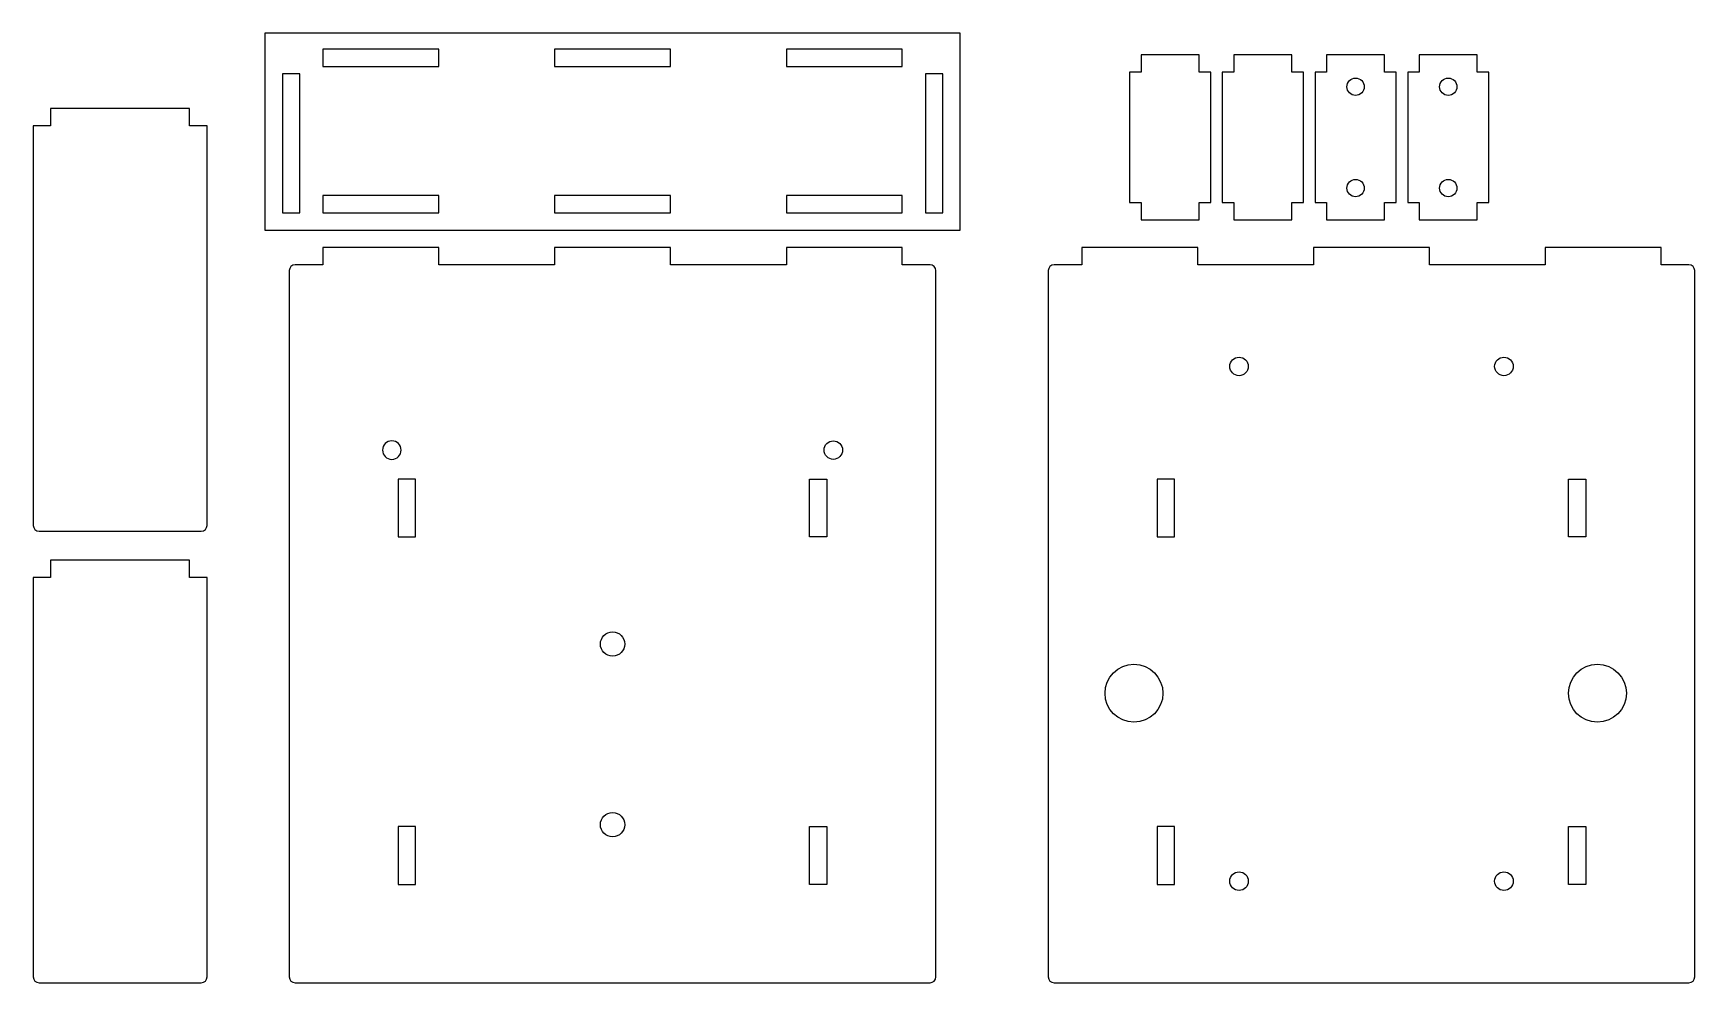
# Model space of a CAD drawing. Header units: millimetres. Extents: x -100 to 187, y 0 to 164.
import ezdxf

# ---------------------------------------------------------------- set-up
doc = ezdxf.new("R2010")
doc.units = ezdxf.units.MM
doc.layers.add('기본값', color=18, linetype='Continuous', true_color=0x000000)

msp = doc.modelspace()

# ---------------------------------------------------------------- linework, layer by layer
at = {"layer": '기본값'}
for points in [[(-60, 130), (60, 130), (60, 164), (-60, 164)], [(-50, 158.25), (-30, 158.25), (-30, 161.25), (-50, 161.25)], [(-10, 158.25), (10, 158.25), (10, 161.25), (-10, 161.25)], [(30, 158.25), (50, 158.25), (50, 161.25), (30, 161.25)], [(-57, 133), (-54, 133), (-54, 157), (-57, 157)], [(54, 133), (57, 133), (57, 157), (54, 157)], [(-50, 133), (-30, 133), (-30, 136), (-50, 136)], [(-10, 133), (10, 133), (10, 136), (-10, 136)], [(30, 133), (50, 133), (50, 136), (30, 136)], [(-37, 77), (-34, 77), (-34, 87), (-37, 87)], [(37, 77), (34, 77), (34, 87), (37, 87)], [(94, 77), (97, 77), (97, 87), (94, 87)], [(168, 77), (165, 77), (165, 87), (168, 87)], [(-37, 17), (-34, 17), (-34, 27), (-37, 27)], [(37, 17), (34, 17), (34, 27), (37, 27)], [(94, 17), (97, 17), (97, 27), (94, 27)], [(168, 17), (165, 17), (165, 27), (168, 27)]]:
    msp.add_lwpolyline(points, close=True, dxfattribs=at)
for points in [[(101.25, 157.25), (101.25, 160.25), (91.25, 160.25)], [(91.25, 160.25), (91.25, 157.25)], [(117.25, 157.25), (117.25, 160.25), (107.25, 160.25)], [(107.25, 160.25), (107.25, 157.25)], [(117.25, 157.25), (117.25, 160.25), (107.25, 160.25)], [(107.25, 160.25), (107.25, 157.25)], [(133.25, 157.25), (133.25, 160.25), (123.25, 160.25)], [(123.25, 160.25), (123.25, 157.25)], [(149.25, 157.25), (149.25, 160.25), (139.25, 160.25)], [(139.25, 160.25), (139.25, 157.25)], [(91.25, 157.25), (89.25, 157.25), (89.25, 134.75), (91.25, 134.75)], [(101.25, 134.75), (103.25, 134.75), (103.25, 157.25), (101.25, 157.25)], [(107.25, 157.25), (105.25, 157.25), (105.25, 134.75), (107.25, 134.75)], [(107.25, 157.25), (105.25, 157.25), (105.25, 134.75), (107.25, 134.75)], [(117.25, 134.75), (119.25, 134.75), (119.25, 157.25), (117.25, 157.25)], [(117.25, 134.75), (119.25, 134.75), (119.25, 157.25), (117.25, 157.25)], [(123.25, 157.25), (121.25, 157.25), (121.25, 134.75), (123.25, 134.75)], [(133.25, 134.75), (135.25, 134.75), (135.25, 157.25), (133.25, 157.25)], [(139.25, 157.25), (137.25, 157.25), (137.25, 134.75), (139.25, 134.75)], [(149.25, 134.75), (151.25, 134.75), (151.25, 157.25), (149.25, 157.25)], [(-73, 148), (-73, 151), (-97, 151), (-97, 148)], [(-97, 148), (-100, 148), (-100, 79)], [(-70, 79), (-70, 148), (-73, 148)], [(91.25, 134.75), (91.25, 131.75), (101.25, 131.75), (101.25, 134.75)], [(107.25, 134.75), (107.25, 131.75), (117.25, 131.75), (117.25, 134.75)], [(107.25, 134.75), (107.25, 131.75), (117.25, 131.75), (117.25, 134.75)], [(123.25, 134.75), (123.25, 131.75), (133.25, 131.75), (133.25, 134.75)], [(139.25, 134.75), (139.25, 131.75), (149.25, 131.75), (149.25, 134.75)], [(-30, 124), (-30, 127), (-50, 127), (-50, 124)], [(10, 124), (10, 127), (-10, 127), (-10, 124)], [(50, 124), (50, 127), (30, 127), (30, 124)], [(101, 124), (101, 127), (81, 127), (81, 124)], [(141, 124), (141, 127), (121, 127), (121, 124)], [(181, 124), (181, 127), (161, 127), (161, 124)], [(-50, 124), (-54.8, 124)], [(-10, 124), (-30, 124)], [(30, 124), (10, 124)], [(54.8, 124), (50, 124)], [(81, 124), (76.2, 124)], [(121, 124), (101, 124)], [(161, 124), (141, 124)], [(185.8, 124), (181, 124)], [(-55.8, 123), (-55.8, 1)], [(55.8, 1), (55.8, 123)], [(75.2, 123), (75.2, 1)], [(186.8, 1), (186.8, 123)], [(-99, 78), (-71, 78)], [(-73, 70), (-73, 73), (-97, 73), (-97, 70)], [(-97, 70), (-100, 70), (-100, 1)], [(-70, 1), (-70, 70), (-73, 70)], [(-99, 0), (-71, 0)], [(-54.8, 0), (54.8, 0)], [(76.2, 0), (185.8, 0)]]:
    msp.add_lwpolyline(points, dxfattribs=at)
for centre, radius in [((128.25, 154.75), 1.5), ((144.25, 154.75), 1.5), ((128.25, 137.25), 1.5), ((144.25, 137.25), 1.5), ((108.14, 106.45), 1.6), ((153.86, 106.45), 1.6), ((38.1, 92), 1.6), ((0, 58.5), 2.1), ((90, 50), 5), ((170, 50), 5), ((0, 27.3), 2.1), ((108.14, 17.55), 1.6), ((153.86, 17.55), 1.6)]:
    msp.add_circle(centre, radius, dxfattribs=at)
at = {"layer": '기본값', "extrusion": (0, 0, -1)}
msp.add_circle((38.1, 92), 1.6, dxfattribs=at)
at = {"layer": '기본값'}
for centre, start, end in [((-54.8, 123), 90, 180), ((54.8, 123), 0, 90), ((76.2, 123), 90, 180), ((185.8, 123), 0, 90), ((-99, 79), 180, 270), ((-71, 79), 270, 360), ((-99, 1), 180, 270), ((-71, 1), 270, 360), ((-54.8, 1), 180, 270), ((54.8, 1), 270, 0), ((76.2, 1), 180, 270), ((185.8, 1), 270, 360)]:
    msp.add_arc(centre, 1, start, end, dxfattribs=at)

doc.saveas('drawing.dxf')
